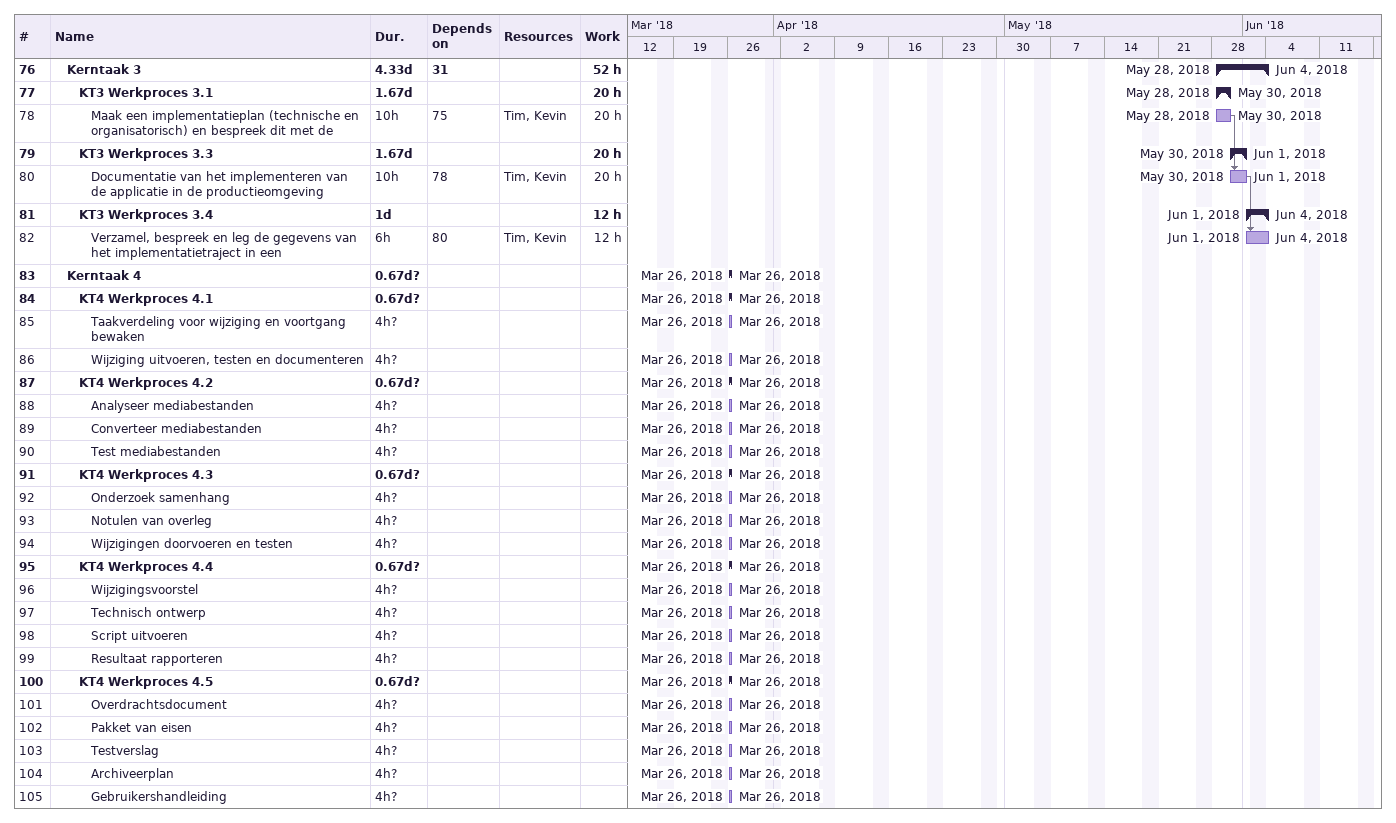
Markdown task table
| ID | Level | Task | Duration | Start | Finish | Predecessors | Resources | Work (h) |
|---|---|---|---|---|---|---|---|---|
| 76 | 2 | **Kerntaak 3** | 4.33d | 2018-05-28 | 2018-06-04 | 31 |  | 52 |
| 77 | 3 | **KT3 Werkproces 3.1** | 1.67d | 2018-05-28 | 2018-05-30 |  |  | 20 |
| 78 | 4 | Maak een implementatieplan (technische en organisatorisch) en bespreek dit met de | 10h | 2018-05-28 | 2018-05-30 | 75 | Tim, Kevin | 20 |
| 79 | 3 | **KT3 Werkproces 3.3** | 1.67d | 2018-05-30 | 2018-06-01 |  |  | 20 |
| 80 | 4 | Documentatie van het implementeren van de applicatie in de productieomgeving | 10h | 2018-05-30 | 2018-06-01 | 78 | Tim, Kevin | 20 |
| 81 | 3 | **KT3 Werkproces 3.4** | 1d | 2018-06-01 | 2018-06-04 |  |  | 12 |
| 82 | 4 | Verzamel, bespreek en leg de gegevens van het implementatietraject in een | 6h | 2018-06-01 | 2018-06-04 | 80 | Tim, Kevin | 12 |
| 83 | 2 | **Kerntaak 4** | 0.67d? | 2018-03-26 | 2018-03-26 |  |  |  |
| 84 | 3 | **KT4 Werkproces 4.1** | 0.67d? | 2018-03-26 | 2018-03-26 |  |  |  |
| 85 | 4 | Taakverdeling voor wijziging en voortgang bewaken | 4h? | 2018-03-26 | 2018-03-26 |  |  |  |
| 86 | 4 | Wijziging uitvoeren, testen en documenteren | 4h? | 2018-03-26 | 2018-03-26 |  |  |  |
| 87 | 3 | **KT4 Werkproces 4.2** | 0.67d? | 2018-03-26 | 2018-03-26 |  |  |  |
| 88 | 4 | Analyseer mediabestanden | 4h? | 2018-03-26 | 2018-03-26 |  |  |  |
| 89 | 4 | Converteer mediabestanden | 4h? | 2018-03-26 | 2018-03-26 |  |  |  |
| 90 | 4 | Test mediabestanden | 4h? | 2018-03-26 | 2018-03-26 |  |  |  |
| 91 | 3 | **KT4 Werkproces 4.3** | 0.67d? | 2018-03-26 | 2018-03-26 |  |  |  |
| 92 | 4 | Onderzoek samenhang | 4h? | 2018-03-26 | 2018-03-26 |  |  |  |
| 93 | 4 | Notulen van overleg | 4h? | 2018-03-26 | 2018-03-26 |  |  |  |
| 94 | 4 | Wijzigingen doorvoeren en testen | 4h? | 2018-03-26 | 2018-03-26 |  |  |  |
| 95 | 3 | **KT4 Werkproces 4.4** | 0.67d? | 2018-03-26 | 2018-03-26 |  |  |  |
| 96 | 4 | Wijzigingsvoorstel | 4h? | 2018-03-26 | 2018-03-26 |  |  |  |
| 97 | 4 | Technisch ontwerp | 4h? | 2018-03-26 | 2018-03-26 |  |  |  |
| 98 | 4 | Script uitvoeren | 4h? | 2018-03-26 | 2018-03-26 |  |  |  |
| 99 | 4 | Resultaat rapporteren | 4h? | 2018-03-26 | 2018-03-26 |  |  |  |
| 100 | 3 | **KT4 Werkproces 4.5** | 0.67d? | 2018-03-26 | 2018-03-26 |  |  |  |
| 101 | 4 | Overdrachtsdocument | 4h? | 2018-03-26 | 2018-03-26 |  |  |  |
| 102 | 4 | Pakket van eisen | 4h? | 2018-03-26 | 2018-03-26 |  |  |  |
| 103 | 4 | Testverslag | 4h? | 2018-03-26 | 2018-03-26 |  |  |  |
| 104 | 4 | Archiveerplan | 4h? | 2018-03-26 | 2018-03-26 |  |  |  |
| 105 | 4 | Gebruikershandleiding | 4h? | 2018-03-26 | 2018-03-26 |  |  |  |
